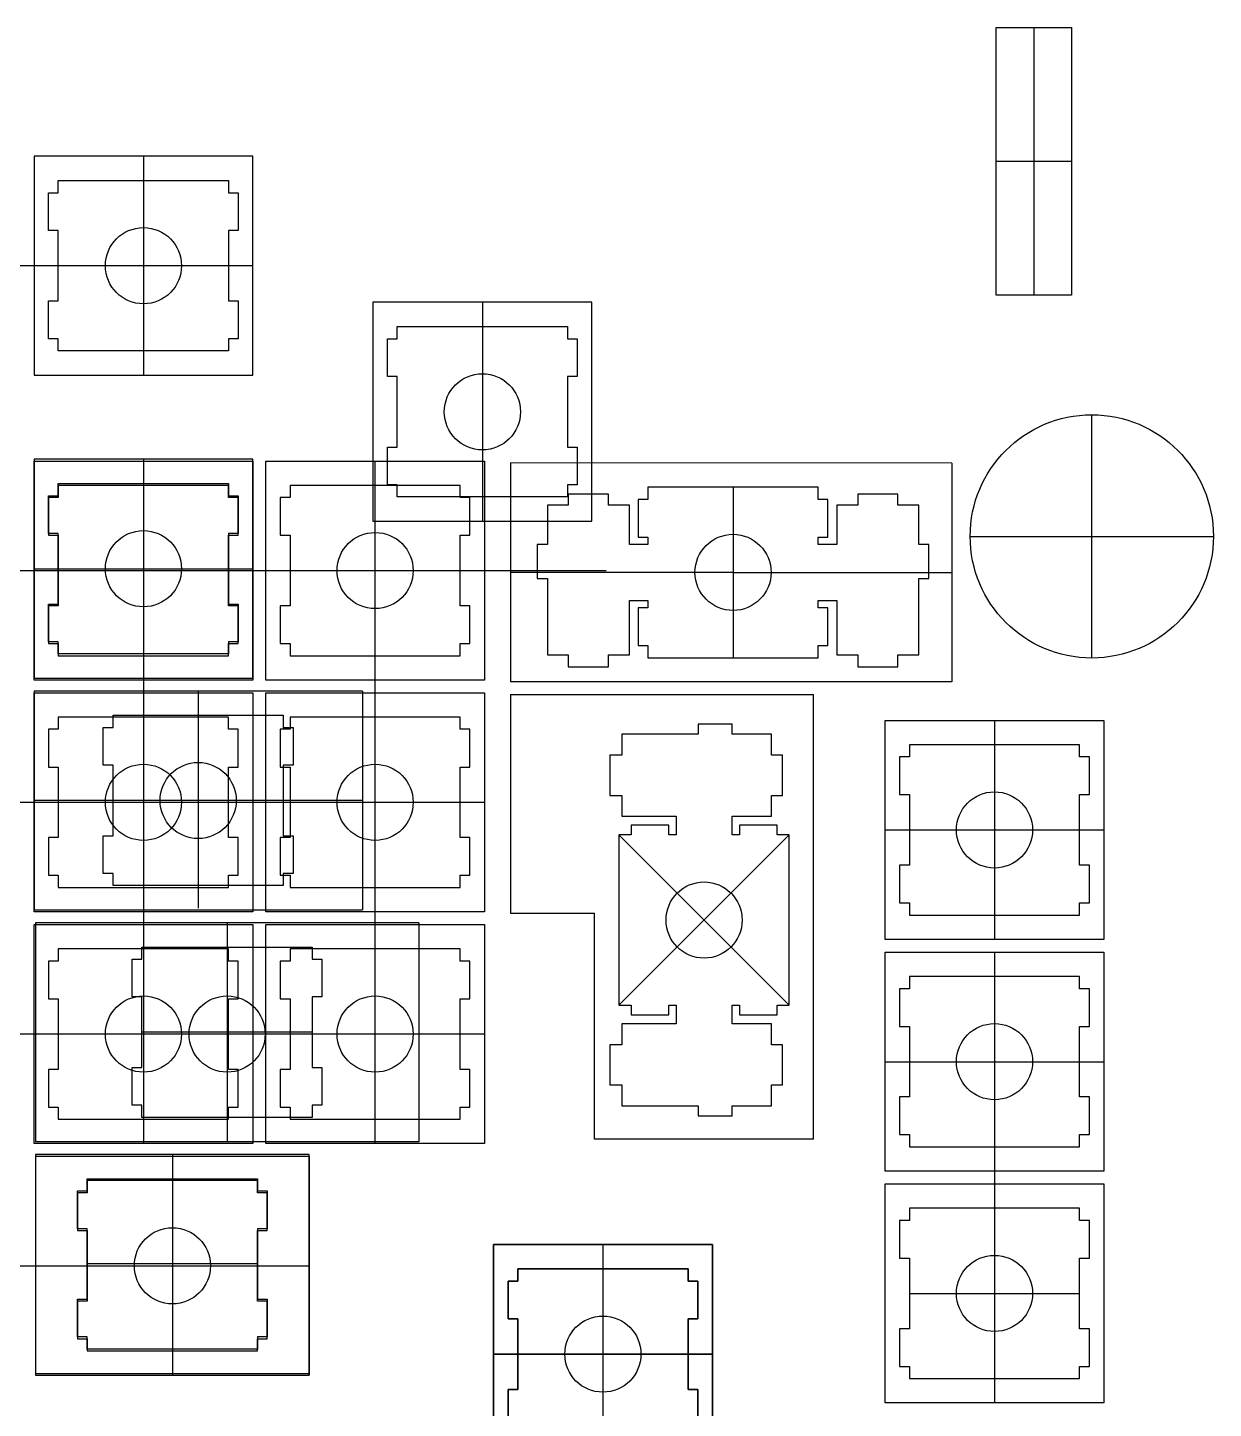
# Model space of a CAD drawing. Header units: millimetres. Extents: x -449 to 264, y -662 to 324.
# Drawn here: x 86.4 to 183.9, y 183.1 to 296.6 of the extents above; entities that cross this region are included whole.
import ezdxf

# ---------------------------------------------------------------- set-up
doc = ezdxf.new("R2010")
doc.units = ezdxf.units.MM
doc.layers.get('0').update_dxf_attribs({"color": 4, "lineweight": 25, "true_color": 0x00ffff})
doc.layers.add('livello 1', color=1, linetype='Continuous', lineweight=25, true_color=0xff0000)
doc.layers.add('livello 2', color=3, linetype='Continuous', lineweight=25, true_color=0x00ff00)

msp = doc.modelspace()

# ---------------------------------------------------------------- linework, layer by layer
for p, q in [((88.96, 258.97), (88.96, 257.97)), ((102.96, 258.97), (88.96, 258.97)), ((102.96, 257.97), (102.96, 258.97)), ((108.01, 258.97), (108.01, 257.97)), ((122.01, 258.97), (108.01, 258.97)), ((122.01, 257.97), (122.01, 258.97)), ((137.44, 258.82), (137.44, 257.82)), ((151.44, 258.82), (137.44, 258.82)), ((151.44, 257.82), (151.44, 258.82)), ((88.96, 257.97), (88.16, 257.97)), ((88.16, 257.97), (88.16, 254.87)), ((103.76, 257.97), (102.96, 257.97)), ((103.76, 254.87), (103.76, 257.97)), ((108.01, 257.97), (107.21, 257.97)), ((107.21, 257.97), (107.21, 254.87)), ((122.81, 257.97), (122.01, 257.97)), ((122.81, 254.87), (122.81, 257.97)), ((134.19, 258.26), (130.89, 258.26)), ((130.89, 258.26), (130.89, 257.35)), ((134.19, 257.35), (134.19, 258.26)), ((137.44, 257.82), (136.64, 257.82)), ((136.64, 257.82), (136.64, 254.71)), ((152.24, 257.82), (151.44, 257.82)), ((152.24, 254.71), (152.24, 257.82)), ((157.99, 258.26), (154.69, 258.26)), ((154.69, 258.26), (154.69, 257.35)), ((157.99, 257.35), (157.99, 258.26)), ((130.89, 257.35), (129.17, 257.35)), ((129.17, 257.35), (129.17, 254.12)), ((135.92, 257.35), (134.19, 257.35)), ((135.92, 254.12), (135.92, 257.35)), ((154.69, 257.35), (152.97, 257.35)), ((152.97, 257.35), (152.97, 254.12)), ((159.71, 257.35), (157.99, 257.35)), ((159.71, 254.12), (159.71, 257.35)), ((88.16, 254.87), (88.96, 254.87)), ((88.96, 254.87), (88.96, 249.07)), ((102.96, 249.07), (102.96, 254.87)), ((102.96, 254.87), (103.76, 254.87)), ((107.21, 254.87), (108.01, 254.87)), ((108.01, 254.87), (108.01, 249.07)), ((122.01, 249.07), (122.01, 254.87)), ((122.01, 254.87), (122.81, 254.87)), ((136.64, 254.71), (137.44, 254.71)), ((137.44, 254.71), (137.44, 254.12)), ((151.44, 254.12), (151.44, 254.71)), ((151.44, 254.71), (152.24, 254.71)), ((129.17, 254.12), (128.34, 254.12)), ((128.34, 254.12), (128.34, 251.32)), ((137.44, 254.12), (135.92, 254.12)), ((152.97, 254.12), (151.44, 254.12)), ((160.54, 254.12), (159.71, 254.12)), ((160.54, 251.32), (160.54, 254.12)), ((128.34, 251.32), (129.17, 251.32)), ((129.17, 251.32), (129.17, 245.04)), ((159.71, 245.04), (159.71, 251.32)), ((159.71, 251.32), (160.54, 251.32)), ((88.96, 249.07), (88.16, 249.07)), ((88.16, 249.07), (88.16, 245.97)), ((103.76, 249.07), (102.96, 249.07)), ((103.76, 245.97), (103.76, 249.07)), ((108.01, 249.07), (107.21, 249.07)), ((107.21, 249.07), (107.21, 245.97)), ((122.81, 249.07), (122.01, 249.07)), ((122.81, 245.97), (122.81, 249.07)), ((135.92, 245.04), (135.92, 249.52)), ((135.92, 249.52), (137.44, 249.52)), ((137.44, 248.91), (136.64, 248.91)), ((136.64, 248.91), (136.64, 245.82)), ((137.44, 249.52), (137.44, 248.91)), ((151.44, 248.91), (151.44, 249.52)), ((151.44, 249.52), (152.97, 249.52)), ((152.24, 248.91), (151.44, 248.91)), ((152.24, 245.82), (152.24, 248.91)), ((152.97, 249.52), (152.97, 245.04)), ((88.16, 245.97), (88.96, 245.97)), ((88.96, 245.97), (88.96, 244.97)), ((102.96, 244.97), (102.96, 245.97)), ((102.96, 245.97), (103.76, 245.97)), ((107.21, 245.97), (108.01, 245.97)), ((108.01, 245.97), (108.01, 244.97)), ((122.01, 244.97), (122.01, 245.97)), ((122.01, 245.97), (122.81, 245.97)), ((136.64, 245.82), (137.44, 245.82)), ((137.44, 245.82), (137.44, 244.81)), ((151.44, 244.81), (151.44, 245.82)), ((151.44, 245.82), (152.24, 245.82)), ((88.96, 244.97), (102.96, 244.97)), ((108.01, 244.97), (122.01, 244.97)), ((129.17, 245.04), (130.89, 245.04)), ((130.89, 245.04), (130.89, 244.07)), ((130.89, 244.07), (134.19, 244.07)), ((134.19, 244.07), (134.19, 245.04)), ((134.19, 245.04), (135.92, 245.04)), ((137.44, 244.81), (151.44, 244.81)), ((152.97, 245.04), (154.69, 245.04)), ((154.69, 245.04), (154.69, 244.07)), ((154.69, 244.07), (157.99, 244.07)), ((157.99, 244.07), (157.99, 245.04)), ((157.99, 245.04), (159.71, 245.04)), ((88.96, 239.92), (88.96, 238.92)), ((102.96, 239.92), (88.96, 239.92)), ((102.96, 238.92), (102.96, 239.92)), ((108.01, 239.92), (108.01, 238.92)), ((122.01, 239.92), (108.01, 239.92)), ((122.01, 238.92), (122.01, 239.92)), ((88.96, 238.92), (88.16, 238.92)), ((88.16, 238.92), (88.16, 235.82)), ((103.76, 238.92), (102.96, 238.92)), ((103.76, 235.82), (103.76, 238.92)), ((108.01, 238.92), (107.21, 238.92)), ((107.21, 238.92), (107.21, 235.82)), ((122.81, 238.92), (122.01, 238.92)), ((122.81, 235.82), (122.81, 238.92)), ((141.56, 238.52), (135.29, 238.52)), ((135.29, 238.52), (135.29, 236.79)), ((141.56, 239.34), (141.56, 238.52)), ((144.36, 239.34), (141.56, 239.34)), ((144.36, 238.52), (144.36, 239.34)), ((147.59, 238.52), (144.36, 238.52)), ((147.59, 236.79), (147.59, 238.52)), ((158.94, 237.65), (158.94, 236.65)), ((172.94, 237.65), (158.94, 237.65)), ((172.94, 236.65), (172.94, 237.65)), ((135.29, 236.79), (134.31, 236.79)), ((134.31, 236.79), (134.31, 233.49)), ((148.51, 236.79), (147.59, 236.79)), ((148.51, 233.49), (148.51, 236.79)), ((158.94, 236.65), (158.14, 236.65)), ((158.14, 236.65), (158.14, 233.55)), ((173.74, 236.65), (172.94, 236.65)), ((173.74, 233.55), (173.74, 236.65)), ((88.16, 235.82), (88.96, 235.82)), ((88.96, 235.82), (88.96, 230.02)), ((102.96, 230.02), (102.96, 235.82)), ((102.96, 235.82), (103.76, 235.82)), ((107.21, 235.82), (108.01, 235.82)), ((108.01, 235.82), (108.01, 230.02)), ((122.01, 230.02), (122.01, 235.82)), ((122.01, 235.82), (122.81, 235.82)), ((134.31, 233.49), (135.29, 233.49)), ((135.29, 233.49), (135.29, 231.77)), ((147.59, 231.77), (147.59, 233.49)), ((147.59, 233.49), (148.51, 233.49)), ((158.14, 233.55), (158.94, 233.55)), ((158.94, 233.55), (158.94, 227.75)), ((172.94, 227.75), (172.94, 233.55)), ((172.94, 233.55), (173.74, 233.55)), ((135.29, 231.77), (139.76, 231.77)), ((139.76, 231.77), (139.76, 230.24)), ((144.36, 230.24), (144.36, 231.77)), ((144.36, 231.77), (147.59, 231.77)), ((139.16, 231.04), (136.06, 231.04)), ((136.06, 231.04), (136.06, 230.24)), ((139.16, 230.24), (139.16, 231.04)), ((148.06, 231.04), (144.96, 231.04)), ((144.96, 231.04), (144.96, 230.24)), ((148.06, 230.24), (148.06, 231.04)), ((88.96, 230.02), (88.16, 230.02)), ((88.16, 230.02), (88.16, 226.92)), ((103.76, 230.02), (102.96, 230.02)), ((103.76, 226.92), (103.76, 230.02)), ((108.01, 230.02), (107.21, 230.02)), ((107.21, 230.02), (107.21, 226.92)), ((122.81, 230.02), (122.01, 230.02)), ((122.81, 226.92), (122.81, 230.02)), ((136.06, 230.24), (135.06, 230.24)), ((135.06, 230.24), (135.06, 216.24)), ((139.76, 230.24), (139.16, 230.24)), ((144.96, 230.24), (144.36, 230.24)), ((149.06, 230.24), (148.06, 230.24)), ((149.06, 216.24), (149.06, 230.24)), ((158.94, 227.75), (158.14, 227.75)), ((158.14, 227.75), (158.14, 224.65)), ((173.74, 227.75), (172.94, 227.75)), ((173.74, 224.65), (173.74, 227.75)), ((88.16, 226.92), (88.96, 226.92)), ((88.96, 226.92), (88.96, 225.92)), ((88.96, 225.92), (102.96, 225.92)), ((102.96, 225.92), (102.96, 226.92)), ((102.96, 226.92), (103.76, 226.92)), ((107.21, 226.92), (108.01, 226.92)), ((108.01, 226.92), (108.01, 225.92)), ((108.01, 225.92), (122.01, 225.92)), ((122.01, 225.92), (122.01, 226.92)), ((122.01, 226.92), (122.81, 226.92)), ((158.14, 224.65), (158.94, 224.65)), ((158.94, 224.65), (158.94, 223.65)), ((158.94, 223.65), (172.94, 223.65)), ((172.94, 223.65), (172.94, 224.65)), ((172.94, 224.65), (173.74, 224.65)), ((88.96, 220.87), (88.96, 219.87)), ((102.96, 220.87), (88.96, 220.87)), ((102.96, 219.87), (102.96, 220.87)), ((108.01, 220.87), (108.01, 219.87)), ((122.01, 220.87), (108.01, 220.87)), ((122.01, 219.87), (122.01, 220.87)), ((88.96, 219.87), (88.16, 219.87)), ((88.16, 219.87), (88.16, 216.77)), ((103.76, 219.87), (102.96, 219.87)), ((103.76, 216.77), (103.76, 219.87)), ((108.01, 219.87), (107.21, 219.87)), ((107.21, 219.87), (107.21, 216.77)), ((122.81, 219.87), (122.01, 219.87)), ((122.81, 216.77), (122.81, 219.87)), ((158.94, 218.6), (158.94, 217.6)), ((172.94, 218.6), (158.94, 218.6)), ((172.94, 217.6), (172.94, 218.6)), ((158.94, 217.6), (158.14, 217.6)), ((158.14, 217.6), (158.14, 214.5)), ((173.74, 217.6), (172.94, 217.6)), ((173.74, 214.5), (173.74, 217.6)), ((88.16, 216.77), (88.96, 216.77)), ((88.96, 216.77), (88.96, 210.97)), ((102.96, 210.97), (102.96, 216.77)), ((102.96, 216.77), (103.76, 216.77)), ((107.21, 216.77), (108.01, 216.77)), ((108.01, 216.77), (108.01, 210.97)), ((122.01, 210.97), (122.01, 216.77)), ((122.01, 216.77), (122.81, 216.77)), ((135.06, 216.24), (136.06, 216.24)), ((136.06, 216.24), (136.06, 215.44)), ((139.16, 215.44), (139.16, 216.24)), ((139.16, 216.24), (139.76, 216.24)), ((139.76, 216.24), (139.76, 214.72)), ((144.36, 214.72), (144.36, 216.24)), ((144.36, 216.24), (144.96, 216.24)), ((144.96, 216.24), (144.96, 215.44)), ((148.06, 215.44), (148.06, 216.24)), ((148.06, 216.24), (149.06, 216.24)), ((139.76, 214.72), (135.29, 214.72)), ((135.29, 214.72), (135.29, 212.99)), ((136.06, 215.44), (139.16, 215.44)), ((147.59, 214.72), (144.36, 214.72)), ((144.96, 215.44), (148.06, 215.44)), ((147.59, 212.99), (147.59, 214.72)), ((158.14, 214.5), (158.94, 214.5)), ((158.94, 214.5), (158.94, 208.7)), ((172.94, 208.7), (172.94, 214.5)), ((172.94, 214.5), (173.74, 214.5)), ((135.29, 212.99), (134.31, 212.99)), ((134.31, 212.99), (134.31, 209.69)), ((148.51, 212.99), (147.59, 212.99)), ((148.51, 209.69), (148.51, 212.99)), ((88.96, 210.97), (88.16, 210.97)), ((88.16, 210.97), (88.16, 207.87)), ((103.76, 210.97), (102.96, 210.97)), ((103.76, 207.87), (103.76, 210.97)), ((108.01, 210.97), (107.21, 210.97)), ((107.21, 210.97), (107.21, 207.87)), ((122.81, 210.97), (122.01, 210.97)), ((122.81, 207.87), (122.81, 210.97)), ((134.31, 209.69), (135.29, 209.69)), ((135.29, 209.69), (135.29, 207.97)), ((147.59, 207.97), (147.59, 209.69)), ((147.59, 209.69), (148.51, 209.69)), ((88.16, 207.87), (88.96, 207.87)), ((88.96, 207.87), (88.96, 206.87)), ((102.96, 206.87), (102.96, 207.87)), ((102.96, 207.87), (103.76, 207.87)), ((107.21, 207.87), (108.01, 207.87)), ((108.01, 207.87), (108.01, 206.87)), ((122.01, 206.87), (122.01, 207.87)), ((122.01, 207.87), (122.81, 207.87)), ((135.29, 207.97), (141.56, 207.97)), ((141.56, 207.97), (141.56, 207.14)), ((144.36, 207.14), (144.36, 207.97)), ((144.36, 207.97), (147.59, 207.97)), ((158.94, 208.7), (158.14, 208.7)), ((158.14, 208.7), (158.14, 205.6)), ((173.74, 208.7), (172.94, 208.7)), ((173.74, 205.6), (173.74, 208.7)), ((88.96, 206.87), (102.96, 206.87)), ((108.01, 206.87), (122.01, 206.87)), ((141.56, 207.14), (144.36, 207.14)), ((158.14, 205.6), (158.94, 205.6)), ((158.94, 205.6), (158.94, 204.6)), ((172.94, 204.6), (172.94, 205.6)), ((172.94, 205.6), (173.74, 205.6)), ((158.94, 204.6), (172.94, 204.6)), ((87.09, 203.82), (87.09, 185.82)), ((109.59, 203.82), (109.59, 185.82)), ((91.34, 201.82), (91.34, 200.82)), ((105.34, 201.82), (91.34, 201.82)), ((105.34, 200.82), (105.34, 201.82)), ((91.34, 200.82), (90.54, 200.82)), ((90.54, 200.82), (90.54, 197.72)), ((106.14, 200.82), (105.34, 200.82)), ((106.14, 197.72), (106.14, 200.82)), ((158.94, 199.55), (158.94, 198.55)), ((172.94, 199.55), (158.94, 199.55)), ((172.94, 198.55), (172.94, 199.55)), ((90.54, 197.72), (91.34, 197.72)), ((91.34, 197.72), (91.34, 191.92)), ((105.34, 191.92), (105.34, 197.72)), ((105.34, 197.72), (106.14, 197.72)), ((158.94, 198.55), (158.14, 198.55)), ((158.14, 198.55), (158.14, 195.45)), ((173.74, 198.55), (172.94, 198.55)), ((173.74, 195.45), (173.74, 198.55)), ((158.14, 195.45), (158.94, 195.45)), ((158.94, 195.45), (158.94, 189.65)), ((172.94, 189.65), (172.94, 195.45)), ((172.94, 195.45), (173.74, 195.45)), ((126.74, 194.56), (126.74, 193.56)), ((140.74, 194.56), (126.74, 194.56)), ((140.74, 193.56), (140.74, 194.56)), ((126.74, 193.56), (125.94, 193.56)), ((125.94, 193.56), (125.94, 190.46)), ((141.54, 193.56), (140.74, 193.56)), ((141.54, 190.46), (141.54, 193.56)), ((91.34, 191.92), (90.54, 191.92)), ((90.54, 191.92), (90.54, 188.82)), ((106.14, 191.92), (105.34, 191.92)), ((106.14, 188.82), (106.14, 191.92)), ((125.94, 190.46), (126.74, 190.46)), ((126.74, 190.46), (126.74, 184.66)), ((140.74, 184.66), (140.74, 190.46)), ((140.74, 190.46), (141.54, 190.46)), ((158.94, 189.65), (158.14, 189.65)), ((158.14, 189.65), (158.14, 186.55)), ((173.74, 189.65), (172.94, 189.65)), ((173.74, 186.55), (173.74, 189.65)), ((90.54, 188.82), (91.34, 188.82)), ((91.34, 188.82), (91.34, 187.82)), ((105.34, 187.82), (105.34, 188.82)), ((105.34, 188.82), (106.14, 188.82)), ((91.34, 187.82), (105.34, 187.82)), ((158.14, 186.55), (158.94, 186.55)), ((158.94, 186.55), (158.94, 185.55)), ((172.94, 185.55), (172.94, 186.55)), ((172.94, 186.55), (173.74, 186.55)), ((158.94, 185.55), (172.94, 185.55)), ((126.74, 184.66), (125.94, 184.66)), ((125.94, 184.66), (125.94, 181.56)), ((141.54, 184.66), (140.74, 184.66)), ((141.54, 181.56), (141.54, 184.66))]:
    msp.add_line(p, q)
at = {"flags": 128}
for points in [[(172.28, 274.6), (166.08, 274.6), (166.08, 296.6), (172.28, 296.6), (172.28, 274.6)], [(169.18, 296.6), (169.18, 274.6)], [(172.28, 285.6), (166.08, 285.6)], [(173.94, 244.78), (173.94, 264.78)], [(163.94, 254.78), (183.94, 254.78)], [(-8.29, 251.97), (134.01, 251.97)], [(165.94, 239.65), (165.94, 221.65)], [(-8.29, 232.92), (124.01, 232.92)], [(124.01, 213.87), (-8.29, 213.87)], [(87.09, 203.82), (109.59, 203.82)], [(-8.29, 194.82), (109.59, 194.82)], [(158.94, 192.55), (172.94, 192.55)], [(87.09, 185.82), (109.59, 185.82)]]:
    msp.add_lwpolyline(points, dxfattribs=at)
at = {"lineweight": -2, "flags": 128}
for points in [[(104.96, 242.97), (86.96, 242.97), (86.96, 260.97), (104.96, 260.97)], [(124.01, 242.97), (106.01, 242.97), (106.01, 260.97), (124.01, 260.97)], [(104.96, 223.92), (86.96, 223.92), (86.96, 241.92), (104.96, 241.92)], [(124.01, 223.92), (106.01, 223.92), (106.01, 241.92), (124.01, 241.92)], [(174.94, 221.65), (156.94, 221.65), (156.94, 239.65), (174.94, 239.65)], [(104.96, 204.87), (86.96, 204.87), (86.96, 222.87), (104.96, 222.87)], [(124.01, 204.87), (106.01, 204.87), (106.01, 222.87), (124.01, 222.87)], [(174.94, 202.6), (156.94, 202.6), (156.94, 220.6), (174.94, 220.6)], [(174.94, 183.55), (156.94, 183.55), (156.94, 201.55), (174.94, 201.55)], [(142.74, 178.56), (124.74, 178.56), (124.74, 196.56), (142.74, 196.56)]]:
    msp.add_lwpolyline(points, close=True, dxfattribs=at)
for points in [[(95.96, 260.97), (95.96, 204.87)], [(115.01, 204.87), (115.01, 260.97)], [(126.14, 260.82), (126.13, 242.82)], [(162.44, 260.81), (126.14, 260.82)], [(162.44, 260.81), (162.44, 242.81)], [(144.44, 258.82), (144.44, 244.81)], [(144.44, 251.82), (126.14, 251.82)], [(144.44, 251.82), (162.44, 251.82)], [(162.44, 242.81), (126.13, 242.82)], [(126.13, 241.77), (151.06, 241.77)], [(126.13, 241.77), (126.13, 223.8)], [(151.06, 205.24), (151.06, 241.77)], [(156.94, 230.65), (174.94, 230.65)], [(135.06, 230.24), (149.06, 216.24)], [(149.06, 230.24), (135.06, 216.24)], [(126.13, 223.82), (133.06, 223.82)], [(133.06, 205.24), (133.06, 223.82)], [(165.94, 220.6), (165.94, 183.55)], [(156.94, 211.6), (174.94, 211.6)], [(151.06, 205.24), (133.06, 205.24)], [(98.34, 203.82), (98.34, 185.82)], [(133.74, 196.56), (133.74, 159.51)], [(124.74, 187.56), (142.74, 187.56)]]:
    msp.add_lwpolyline(points, dxfattribs=at)
msp.add_circle((173.94, 254.78), 10)
at = {"layer": 'livello 1'}
for p, q in [((88.96, 283.03), (88.96, 284.03)), ((88.96, 284.03), (102.96, 284.03)), ((102.96, 284.03), (102.96, 283.03)), ((88.16, 279.93), (88.16, 283.03)), ((88.16, 283.03), (88.96, 283.03)), ((102.96, 283.03), (103.76, 283.03)), ((103.76, 283.03), (103.76, 279.93)), ((88.96, 279.93), (88.16, 279.93)), ((88.96, 274.13), (88.96, 279.93)), ((103.76, 279.93), (102.96, 279.93)), ((102.96, 279.93), (102.96, 274.13)), ((88.16, 271.03), (88.16, 274.13)), ((88.16, 274.13), (88.96, 274.13)), ((102.96, 274.13), (103.76, 274.13)), ((103.76, 274.13), (103.76, 271.03)), ((116.83, 271.02), (116.83, 272.02)), ((116.83, 272.02), (130.83, 272.02)), ((130.83, 272.02), (130.83, 271.02)), ((88.96, 271.03), (88.16, 271.03)), ((88.96, 270.03), (88.96, 271.03)), ((103.76, 271.03), (102.96, 271.03)), ((102.96, 271.03), (102.96, 270.03)), ((116.03, 267.92), (116.03, 271.02)), ((116.03, 271.02), (116.83, 271.02)), ((130.83, 271.02), (131.63, 271.02)), ((131.63, 271.02), (131.63, 267.92)), ((102.96, 270.03), (88.96, 270.03)), ((116.83, 267.92), (116.03, 267.92)), ((116.83, 262.12), (116.83, 267.92)), ((131.63, 267.92), (130.83, 267.92)), ((130.83, 267.92), (130.83, 262.12)), ((116.03, 259.02), (116.03, 262.12)), ((116.03, 262.12), (116.83, 262.12)), ((130.83, 262.12), (131.63, 262.12)), ((131.63, 262.12), (131.63, 259.02)), ((88.96, 258.12), (88.96, 259.12)), ((88.96, 259.12), (102.96, 259.12)), ((102.96, 259.12), (102.96, 258.12)), ((116.83, 259.02), (116.03, 259.02)), ((116.83, 258.02), (116.83, 259.02)), ((131.63, 259.02), (130.83, 259.02)), ((130.83, 259.02), (130.83, 258.02)), ((88.16, 255.02), (88.16, 258.12)), ((88.16, 258.12), (88.96, 258.12)), ((102.96, 258.12), (103.76, 258.12)), ((103.76, 258.12), (103.76, 255.02)), ((130.83, 258.02), (116.83, 258.02)), ((88.96, 255.02), (88.16, 255.02)), ((88.96, 249.22), (88.96, 255.02)), ((103.76, 255.02), (102.96, 255.02)), ((102.96, 255.02), (102.96, 249.22)), ((88.16, 246.12), (88.16, 249.22)), ((88.16, 249.22), (88.96, 249.22)), ((102.96, 249.22), (103.76, 249.22)), ((103.76, 249.22), (103.76, 246.12)), ((88.96, 246.12), (88.16, 246.12)), ((88.96, 245.12), (88.96, 246.12)), ((103.76, 246.12), (102.96, 246.12)), ((102.96, 246.12), (102.96, 245.12)), ((102.96, 245.12), (88.96, 245.12)), ((93.46, 239.07), (93.46, 240.07)), ((93.46, 240.07), (107.46, 240.07)), ((107.46, 240.07), (107.46, 239.07)), ((92.66, 235.97), (92.66, 239.07)), ((92.66, 239.07), (93.46, 239.07)), ((107.46, 239.07), (108.26, 239.07)), ((108.26, 239.07), (108.26, 235.97)), ((93.46, 235.97), (92.66, 235.97)), ((93.46, 230.17), (93.46, 235.97)), ((108.26, 235.97), (107.46, 235.97)), ((107.46, 235.97), (107.46, 230.17)), ((92.66, 227.07), (92.66, 230.17)), ((92.66, 230.17), (93.46, 230.17)), ((107.46, 230.17), (108.26, 230.17)), ((108.26, 230.17), (108.26, 227.07)), ((93.46, 227.07), (92.66, 227.07)), ((93.46, 226.07), (93.46, 227.07)), ((108.26, 227.07), (107.46, 227.07)), ((107.46, 227.07), (107.46, 226.07)), ((107.46, 226.07), (93.46, 226.07)), ((95.84, 220.02), (95.84, 221.02)), ((95.84, 221.02), (109.84, 221.02)), ((109.84, 221.02), (109.84, 220.02)), ((95.04, 216.92), (95.04, 220.02)), ((95.04, 220.02), (95.84, 220.02)), ((109.84, 220.02), (110.64, 220.02)), ((110.64, 220.02), (110.64, 216.92)), ((95.84, 216.92), (95.04, 216.92)), ((95.84, 211.12), (95.84, 216.92)), ((110.64, 216.92), (109.84, 216.92)), ((109.84, 216.92), (109.84, 211.12)), ((95.04, 208.02), (95.04, 211.12)), ((95.04, 211.12), (95.84, 211.12)), ((109.84, 211.12), (110.64, 211.12)), ((110.64, 211.12), (110.64, 208.02)), ((95.84, 208.02), (95.04, 208.02)), ((95.84, 207.02), (95.84, 208.02)), ((110.64, 208.02), (109.84, 208.02)), ((109.84, 208.02), (109.84, 207.02)), ((109.84, 207.02), (95.84, 207.02)), ((87.09, 203.96), (87.09, 185.96)), ((109.59, 185.96), (109.59, 203.96)), ((90.54, 197.87), (90.54, 200.97)), ((90.54, 200.97), (91.34, 200.97)), ((91.34, 200.97), (91.34, 201.97)), ((91.34, 201.97), (105.34, 201.97)), ((105.34, 201.97), (105.34, 200.97)), ((105.34, 200.97), (106.14, 200.97)), ((106.14, 200.97), (106.14, 197.87)), ((91.34, 197.87), (90.54, 197.87)), ((91.34, 192.07), (91.34, 197.87)), ((106.14, 197.87), (105.34, 197.87)), ((105.34, 197.87), (105.34, 192.07)), ((126.74, 193.56), (126.74, 194.56)), ((126.74, 194.56), (140.74, 194.56)), ((140.74, 194.56), (140.74, 193.56)), ((125.94, 190.46), (125.94, 193.56)), ((125.94, 193.56), (126.74, 193.56)), ((140.74, 193.56), (141.54, 193.56)), ((141.54, 193.56), (141.54, 190.46)), ((90.54, 188.97), (90.54, 192.07)), ((90.54, 192.07), (91.34, 192.07)), ((105.34, 192.07), (106.14, 192.07)), ((106.14, 192.07), (106.14, 188.97)), ((126.74, 190.46), (125.94, 190.46)), ((126.74, 184.66), (126.74, 190.46)), ((141.54, 190.46), (140.74, 190.46)), ((140.74, 190.46), (140.74, 184.66)), ((91.34, 188.97), (90.54, 188.97)), ((91.34, 187.97), (91.34, 188.97)), ((106.14, 188.97), (105.34, 188.97)), ((105.34, 188.97), (105.34, 187.97)), ((105.34, 187.97), (91.34, 187.97)), ((125.94, 181.56), (125.94, 184.66)), ((125.94, 184.66), (126.74, 184.66)), ((140.74, 184.66), (141.54, 184.66)), ((141.54, 184.66), (141.54, 181.56))]:
    msp.add_line(p, q, dxfattribs=at)
at = {"layer": 'livello 1', "flags": 128}
for points in [[(86.96, 268.03), (104.96, 268.03), (104.96, 286.03), (86.96, 286.03)], [(114.83, 256.02), (132.83, 256.02), (132.83, 274.02), (114.83, 274.02)], [(86.96, 243.12), (104.96, 243.12), (104.96, 261.12), (86.96, 261.12)], [(124.74, 178.56), (142.74, 178.56), (142.74, 196.56), (124.74, 196.56)]]:
    msp.add_lwpolyline(points, close=True, dxfattribs=at)
for points in [[(95.96, 286.03), (95.96, 268.03)], [(104.96, 277.03), (67.91, 277.03)], [(123.83, 274.02), (123.83, 256.02)], [(95.96, 261.12), (95.96, 243.12)], [(86.96, 252.12), (104.96, 252.12)], [(-9.37, 251.97), (94.83, 251.97)], [(86.96, 242.07), (86.96, 224.07)], [(113.96, 242.07), (86.96, 242.07)], [(100.46, 242.07), (100.46, 224.23)], [(113.96, 242.07), (113.96, 224.07)], [(113.96, 233.07), (86.96, 233.07)], [(86.96, 224.07), (113.96, 224.07)], [(87.09, 223.02), (87.09, 205.02)], [(118.59, 223.02), (87.09, 223.02)], [(102.84, 223.02), (102.84, 205.02)], [(118.59, 223.02), (118.59, 205.02)], [(109.84, 214.02), (95.84, 214.02)], [(118.59, 205.02), (87.09, 205.02)], [(109.59, 203.96), (87.09, 203.96)], [(98.34, 203.97), (98.34, 185.97)], [(133.74, 196.56), (133.74, 178.56)], [(105.34, 194.97), (91.34, 194.97)], [(142.74, 187.56), (124.74, 187.56)], [(87.09, 185.96), (109.59, 185.96)]]:
    msp.add_lwpolyline(points, dxfattribs=at)
at = {"layer": 'livello 2'}
for centre in [(95.96, 277.03), (123.83, 265.02), (95.96, 252.12), (115.01, 251.97), (144.44, 251.82), (100.46, 233.07), (95.96, 232.92), (115.01, 232.92), (165.94, 230.65), (142.06, 223.24), (95.96, 213.87), (102.84, 213.87), (115.01, 213.87), (165.94, 211.6), (98.34, 194.82), (165.94, 192.55), (133.74, 187.56), (133.74, 187.56)]:
    msp.add_circle(centre, 3.13, dxfattribs=at)

doc.saveas('drawing.dxf')
